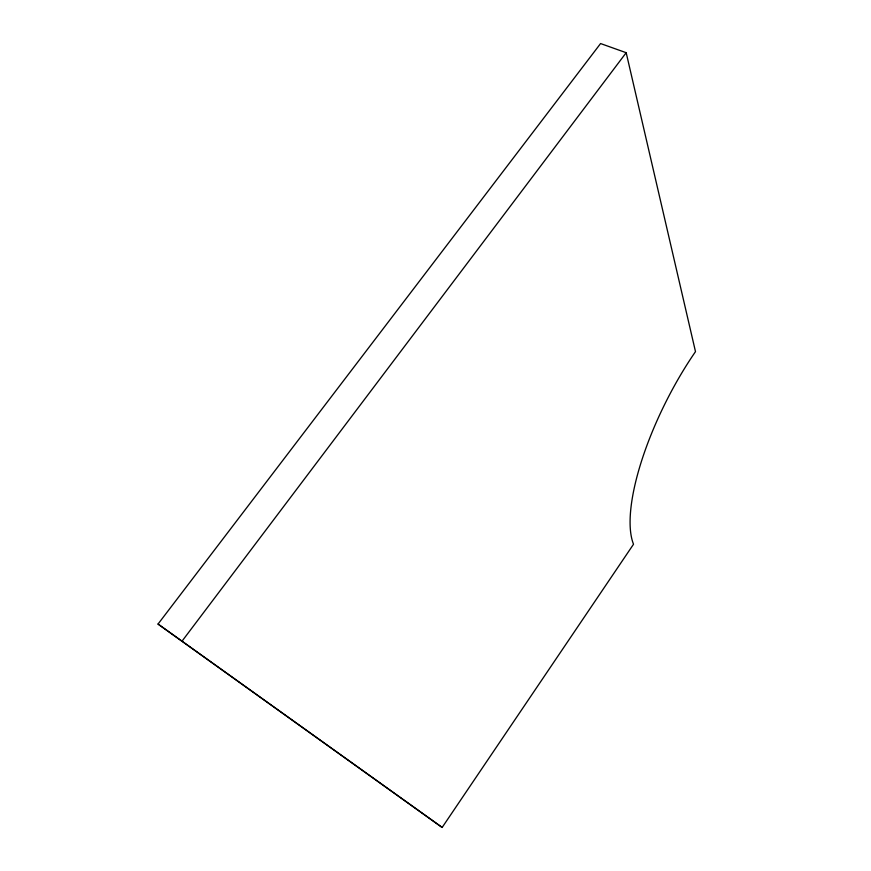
<?xml version="1.0" encoding="UTF-8"?>
<svg xmlns="http://www.w3.org/2000/svg" width="871" height="871" viewBox="0 0 871 871"><rect width="100%" height="100%" fill="white"/><g stroke="black" fill="none" stroke-linecap="round" stroke-linejoin="round"><path stroke-width="1.31" d="M442.152 827.45L633.522 544.244A148.048 48.591 -63.3 0 1 695.494 351.634L626.184 52.706L600.576 43.55L158.032 624.061L442.152 827.45L158.032 624.061M182.115 641.056L626.184 52.706"/></g></svg>
